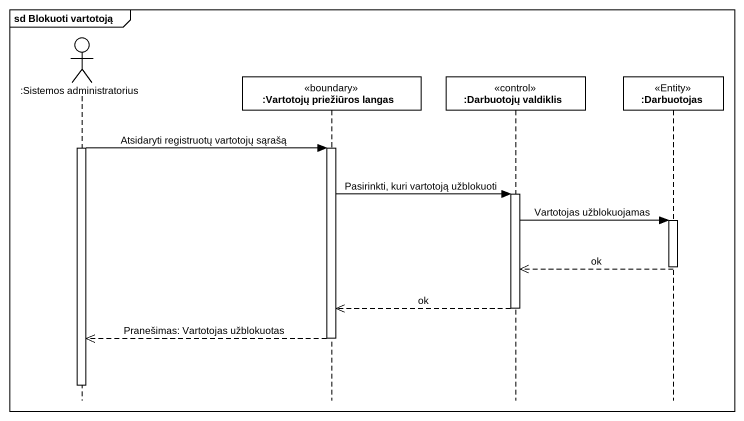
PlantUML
@startuml
mainframe sd Blokuoti vartotoją
hide footbox
actor ":Sistemos administratorius" as Sistemos_administratorius
participant ":Vartotojų priežiūros langas" as Vartotojų_priežiūros_langas <<boundary>>
participant ":Darbuotojų valdiklis" as Darbuotojų_valdiklis <<control>>
participant ":Darbuotojas" as Darbuotojas <<Entity>>

activate Sistemos_administratorius
Sistemos_administratorius -> Vartotojų_priežiūros_langas : Atsidaryti registruotų vartotojų sąrašą
activate Vartotojų_priežiūros_langas
Vartotojų_priežiūros_langas -> Darbuotojų_valdiklis : Pasirinkti, kuri vartotoją užblokuoti
activate Darbuotojų_valdiklis
Darbuotojų_valdiklis -> Darbuotojas : Vartotojas užblokuojamas
activate Darbuotojas
deactivate Darbuotojas
Darbuotojas -->> Darbuotojų_valdiklis : ok
Darbuotojų_valdiklis -->> Vartotojų_priežiūros_langas : ok
deactivate Darbuotojų_valdiklis
Vartotojų_priežiūros_langas -->> Sistemos_administratorius : Pranešimas: Vartotojas užblokuotas
deactivate Vartotojų_priežiūros_langas
deactivate Sistemos_administratorius
@enduml
